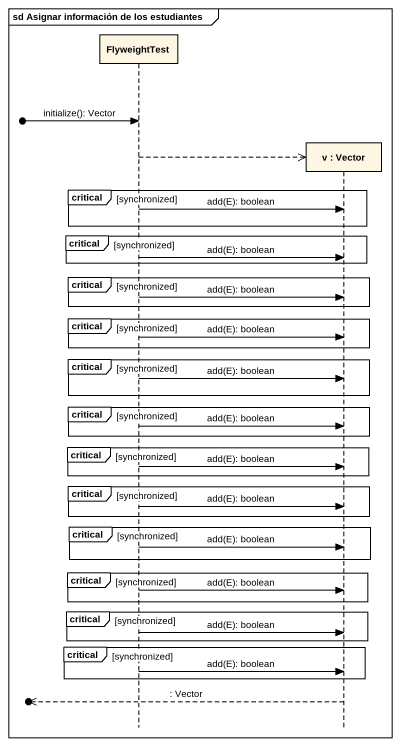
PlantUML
@startuml
mainframe sd Asignar información de los estudiantes
hide footbox
participant FlyweightTest
participant "v : Vector" as v

[o-> FlyweightTest : initialize(): Vector
FlyweightTest -->> v **
critical synchronized
  FlyweightTest -> v : add(E): boolean
end
critical synchronized
  FlyweightTest -> v : add(E): boolean
end
critical synchronized
  FlyweightTest -> v : add(E): boolean
end
critical synchronized
  FlyweightTest -> v : add(E): boolean
end
critical synchronized
  FlyweightTest -> v : add(E): boolean
end
critical synchronized
  FlyweightTest -> v : add(E): boolean
end
critical synchronized
  FlyweightTest -> v : add(E): boolean
end
critical synchronized
  FlyweightTest -> v : add(E): boolean
end
critical synchronized
  FlyweightTest -> v : add(E): boolean
end
critical synchronized
  FlyweightTest -> v : add(E): boolean
end
critical synchronized
  FlyweightTest -> v : add(E): boolean
end
critical synchronized
  FlyweightTest -> v : add(E): boolean
end
[o<<-- v : : Vector
@enduml
